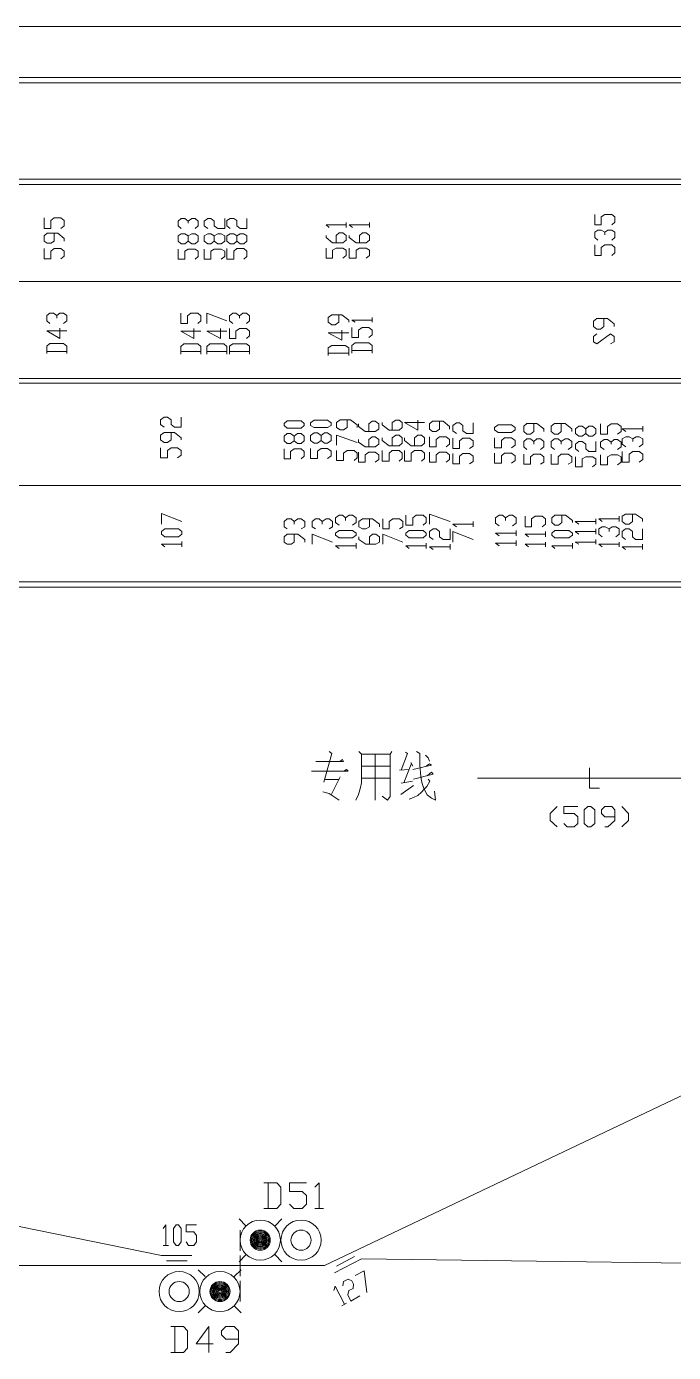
# Model space of a CAD drawing. Header units: millimetres. Extents: x 18 to 1853, y 466 to 763.
# Drawn here: x 518.7 to 582.1, y 633.1 to 763.2 of the extents above; entities that cross this region are included whole.
import ezdxf

# ---------------------------------------------------------------- set-up
doc = ezdxf.new("R2010")
doc.units = ezdxf.units.MM
doc.header["$MEASUREMENT"] = 0
doc.layers.add('1', color=7, linetype='Continuous')

msp = doc.modelspace()

# ---------------------------------------------------------------- linework, layer by layer
at = {"color": 255, "linetype": 'Continuous', "lineweight": 0}
msp.add_line((1852.6, 763.16), (18.35, 763.16), dxfattribs=at)
for points in [[(522.06, 743.36), (522.37, 743.62), (522.37, 744.14), (522.06, 744.4), (521.38, 744.4), (521.07, 744.14), (521.07, 743.36), (520.4, 743.36), (520.4, 744.4)], [(533.86, 743.36), (533.55, 743.62), (533.55, 744.08), (533.86, 744.34), (534.22, 744.34), (534.53, 744.08), (534.53, 743.88)], [(534.53, 744.08), (534.9, 744.34), (535.21, 744.34), (535.52, 744.08), (535.52, 743.62), (535.21, 743.36)], [(536.46, 743.36), (536.09, 743.62), (536.09, 744.08), (536.46, 744.34), (536.77, 744.34), (537.08, 744.08), (537.08, 743.62), (537.44, 743.36), (538.12, 743.36), (538.12, 744.34)], [(538.64, 743.36), (538.33, 743.62), (538.33, 744.14), (538.64, 744.34), (539, 744.34), (539.31, 744.14), (539.31, 743.62), (539.63, 743.36), (540.3, 743.36), (540.3, 744.34)], [(550.02, 743.46), (550.02, 743.93)], [(552.31, 743.46), (552.31, 743.93)], [(576.06, 743.72), (576.37, 743.98), (576.37, 744.5), (576.06, 744.71), (575.38, 744.71), (575.02, 744.5), (575.02, 743.72), (574.4, 743.72), (574.4, 744.71)], [(522.37, 742.11), (522.37, 742.37), (521.75, 742.89), (520.71, 742.89), (520.4, 742.63), (520.4, 742.11), (520.71, 741.9), (521.07, 741.9), (521.38, 742.11), (521.38, 742.89)], [(535.52, 742.11), (535.21, 741.85), (534.9, 741.85), (534.53, 742.11), (534.53, 742.63), (534.22, 742.84), (533.86, 742.84), (533.55, 742.63), (533.55, 742.11), (533.86, 741.85), (534.22, 741.85), (534.53, 742.11)], [(534.53, 742.63), (534.9, 742.84), (535.21, 742.84), (535.52, 742.63), (535.52, 742.11)], [(538.12, 742.11), (537.76, 741.85), (537.44, 741.85), (537.08, 742.11), (537.08, 742.63), (536.77, 742.84), (536.46, 742.84), (536.09, 742.63), (536.09, 742.11), (536.46, 741.85), (536.77, 741.85), (537.08, 742.11)], [(537.08, 742.63), (537.44, 742.84), (537.76, 742.84), (538.12, 742.63), (538.12, 742.11)], [(540.3, 742.11), (539.99, 741.85), (539.63, 741.85), (539.31, 742.11), (539.31, 742.63), (539, 742.84), (538.64, 742.84), (538.33, 742.63), (538.33, 742.11), (538.64, 741.85), (539, 741.85), (539.31, 742.11)], [(539.31, 742.63), (539.63, 742.84), (539.99, 742.84), (540.3, 742.63), (540.3, 742.11)], [(548.36, 743.46), (548.05, 743.72), (550.02, 743.72)], [(549.03, 741.95), (549.03, 742.68), (549.34, 742.94), (549.71, 742.94), (550.02, 742.68), (550.02, 742.21), (549.71, 741.95), (548.67, 741.95), (548.05, 742.47), (548.05, 742.68)], [(550.64, 743.46), (550.33, 743.72), (552.31, 743.72)], [(551.32, 741.95), (551.32, 742.68), (551.63, 742.94), (552, 742.94), (552.31, 742.68), (552.31, 742.21), (552, 741.95), (551.01, 741.95), (550.33, 742.47), (550.33, 742.68)], [(574.71, 742.21), (574.4, 742.47), (574.4, 742.99), (574.71, 743.2), (575.02, 743.2), (575.38, 742.99), (575.38, 742.73)], [(575.38, 742.99), (575.69, 743.2), (576.06, 743.2), (576.37, 742.99), (576.37, 742.47), (576.06, 742.21)], [(522.06, 740.39), (522.37, 740.65), (522.37, 741.12), (522.06, 741.38), (521.38, 741.38), (521.07, 741.12), (521.07, 740.39), (520.4, 740.39), (520.4, 741.38)], [(535.21, 740.34), (535.52, 740.6), (535.52, 741.12), (535.21, 741.33), (534.53, 741.33), (534.22, 741.12), (534.22, 740.34), (533.55, 740.34), (533.55, 741.33)], [(537.76, 740.34), (538.12, 740.6), (538.12, 741.12), (537.76, 741.33), (537.08, 741.33), (536.77, 741.12), (536.77, 740.34), (536.09, 740.34), (536.09, 741.33)], [(539.99, 740.34), (540.3, 740.6), (540.3, 741.12), (539.99, 741.38), (539.31, 741.38), (539, 741.12), (539, 740.34), (538.33, 740.34), (538.33, 741.38)], [(549.71, 740.45), (550.02, 740.71), (550.02, 741.23), (549.71, 741.43), (549.03, 741.43), (548.67, 741.23), (548.67, 740.45), (548.05, 740.45), (548.05, 741.43)], [(552, 740.45), (552.31, 740.71), (552.31, 741.23), (552, 741.43), (551.32, 741.43), (551.01, 741.23), (551.01, 740.45), (550.33, 740.45), (550.33, 741.43)], [(576.06, 740.71), (576.37, 740.97), (576.37, 741.49), (576.06, 741.75), (575.38, 741.75), (575.02, 741.49), (575.02, 740.71), (574.4, 740.71), (574.4, 741.75)], [(65.33, 738.16), (1837.58, 738.16), (65.33, 738.16)], [(520.97, 734.05), (520.66, 734.31), (520.66, 734.83), (520.97, 735.04), (521.33, 735.04), (521.64, 734.83), (521.64, 734.57)], [(521.64, 734.83), (521.96, 735.04), (522.32, 735.04), (522.63, 734.83), (522.63, 734.31), (522.32, 734.05)], [(535.47, 734.05), (535.78, 734.31), (535.78, 734.78), (535.47, 735.04), (534.79, 735.04), (534.48, 734.78), (534.48, 734.05), (533.81, 734.05), (533.81, 735.04)], [(536.35, 734.05), (536.35, 735.04), (538.33, 734.31)], [(538.9, 734.05), (538.59, 734.31), (538.59, 734.78), (538.9, 735.04), (539.21, 735.04), (539.57, 734.78), (539.57, 734.57)], [(539.57, 734.78), (539.89, 735.04), (540.25, 735.04), (540.56, 734.78), (540.56, 734.31), (540.25, 734.05)], [(550.28, 734.16), (550.28, 734.37), (549.6, 734.89), (548.62, 734.89), (548.25, 734.63), (548.25, 734.16), (548.62, 733.9), (548.93, 733.9), (549.29, 734.16), (549.29, 734.89)], [(521.96, 733.59), (521.96, 732.55), (520.66, 733.33), (522.63, 733.33)], [(535.1, 733.53), (535.1, 732.55), (533.81, 733.27), (535.78, 733.27)], [(537.7, 733.53), (537.7, 732.55), (536.35, 733.27), (538.33, 733.27)], [(540.25, 732.55), (540.56, 732.81), (540.56, 733.27), (540.25, 733.53), (539.57, 733.53), (539.21, 733.27), (539.21, 732.55), (538.59, 732.55), (538.59, 733.53)], [(550.9, 734.16), (550.59, 734.37), (552.57, 734.37)], [(552.26, 732.65), (552.57, 732.91), (552.57, 733.38), (552.26, 733.64), (551.58, 733.64), (551.22, 733.38), (551.22, 732.65), (550.59, 732.65), (550.59, 733.64)], [(552.57, 734.16), (552.57, 734.63)], [(576.32, 733.74), (576.32, 734), (575.64, 734.52), (574.6, 734.52), (574.29, 734.26), (574.29, 733.74), (574.6, 733.48), (574.97, 733.48), (575.28, 733.74), (575.28, 734.52)], [(549.6, 733.38), (549.6, 732.39), (548.25, 733.12), (550.28, 733.12)], [(552.57, 731.14), (552.57, 731.87), (552.26, 732.13), (550.9, 732.13), (550.59, 731.87), (550.59, 731.14)], [(575.95, 732.03), (576.32, 732.23), (576.32, 732.75), (575.95, 733.01), (574.6, 732.03), (574.29, 732.23), (574.29, 732.75), (574.6, 733.01)], [(522.63, 731.09), (522.63, 731.82), (522.32, 732.08), (520.97, 732.08), (520.66, 731.82), (520.66, 731.09)], [(520.66, 731.3), (522.63, 731.3)], [(535.78, 731.04), (535.78, 731.77), (535.47, 732.03), (534.12, 732.03), (533.81, 731.77), (533.81, 731.04)], [(533.81, 731.3), (535.78, 731.3)], [(538.33, 731.04), (538.33, 731.77), (538.02, 732.03), (536.66, 732.03), (536.35, 731.77), (536.35, 731.04)], [(536.35, 731.3), (538.33, 731.3)], [(540.56, 731.04), (540.56, 731.82), (540.25, 732.03), (538.9, 732.03), (538.59, 731.82), (538.59, 731.04)], [(538.59, 731.3), (540.56, 731.3)], [(550.28, 730.88), (550.28, 731.66), (549.92, 731.87), (548.62, 731.87), (548.25, 731.66), (548.25, 730.88)], [(548.25, 731.14), (550.28, 731.14)], [(550.59, 731.4), (552.57, 731.4)], [(532.19, 723.87), (531.83, 724.13), (531.83, 724.59), (532.19, 724.85), (532.51, 724.85), (532.87, 724.59), (532.87, 724.13), (533.18, 723.87), (533.86, 723.87), (533.86, 724.85)], [(545.91, 724.02), (545.6, 723.76), (544.25, 723.76), (543.94, 724.02), (543.94, 724.23), (544.25, 724.49), (545.6, 724.49), (545.91, 724.23), (545.91, 724.02)], [(548.57, 724.02), (548.2, 723.82), (546.9, 723.82), (546.54, 724.02), (546.54, 724.28), (546.9, 724.54), (548.2, 724.54), (548.57, 724.28), (548.57, 724.02)], [(551.11, 723.82), (551.11, 724.08), (550.44, 724.59), (549.45, 724.59), (549.09, 724.33), (549.09, 723.82), (549.45, 723.61), (549.76, 723.61), (550.12, 723.82), (550.12, 724.59)], [(552.26, 723.45), (552.26, 724.18), (552.57, 724.44), (552.88, 724.44), (553.24, 724.18), (553.24, 723.66), (552.88, 723.45), (551.89, 723.45), (551.22, 723.92), (551.22, 724.18)], [(554.54, 723.56), (554.54, 724.33), (554.91, 724.54), (555.22, 724.54), (555.53, 724.33), (555.53, 723.82), (555.22, 723.56), (554.23, 723.56), (553.55, 724.08), (553.55, 724.33)], [(557.04, 724.54), (557.04, 723.56), (555.74, 724.33), (557.71, 724.33)], [(560.16, 723.66), (560.16, 723.92), (559.53, 724.44), (558.49, 724.44), (558.18, 724.18), (558.18, 723.66), (558.49, 723.45), (558.86, 723.45), (559.17, 723.66), (559.17, 724.44)], [(533.86, 722.62), (533.86, 722.83), (533.18, 723.35), (532.19, 723.35), (531.83, 723.09), (531.83, 722.62), (532.19, 722.36), (532.51, 722.36), (532.87, 722.62), (532.87, 723.35)], [(545.91, 722.52), (545.6, 722.26), (545.24, 722.26), (544.93, 722.52), (544.93, 722.98), (544.56, 723.24), (544.25, 723.24), (543.94, 722.98), (543.94, 722.52), (544.25, 722.26), (544.56, 722.26), (544.93, 722.52)], [(544.93, 722.98), (545.24, 723.24), (545.6, 723.24), (545.91, 722.98), (545.91, 722.52)], [(548.57, 722.57), (548.2, 722.31), (547.89, 722.31), (547.58, 722.57), (547.58, 723.04), (547.21, 723.3), (546.9, 723.3), (546.54, 723.04), (546.54, 722.57), (546.9, 722.31), (547.21, 722.31), (547.58, 722.57)], [(547.58, 723.04), (547.89, 723.3), (548.2, 723.3), (548.57, 723.04), (548.57, 722.57)], [(549.09, 722.1), (549.09, 723.09), (551.11, 722.36)], [(554.54, 722.05), (554.54, 722.83), (554.91, 723.09), (555.22, 723.09), (555.53, 722.83), (555.53, 722.31), (555.22, 722.05), (554.23, 722.05), (553.55, 722.57), (553.55, 722.83)], [(556.72, 722.05), (556.72, 722.83), (557.04, 723.09), (557.4, 723.09), (557.71, 722.83), (557.71, 722.31), (557.4, 722.05), (556.41, 722.05), (555.74, 722.57), (555.74, 722.83)], [(560.83, 723.24), (560.47, 723.5), (560.47, 724.02), (560.83, 724.28), (561.14, 724.28), (561.45, 724.02), (561.45, 723.5), (561.82, 723.24), (562.49, 723.24), (562.49, 724.28)], [(566.6, 723.61), (566.24, 723.35), (564.94, 723.35), (564.57, 723.61), (564.57, 723.82), (564.94, 724.08), (566.24, 724.08), (566.6, 723.82), (566.6, 723.61)], [(569.41, 723.45), (569.41, 723.71), (568.73, 724.23), (567.74, 724.23), (567.43, 723.97), (567.43, 723.45), (567.74, 723.19), (568.11, 723.19), (568.42, 723.45), (568.42, 724.23)], [(572.16, 723.45), (572.16, 723.71), (571.49, 724.23), (570.45, 724.23), (570.13, 723.97), (570.13, 723.45), (570.45, 723.19), (570.81, 723.19), (571.12, 723.45), (571.12, 724.23)], [(574.5, 723.24), (574.19, 722.98), (573.82, 722.98), (573.51, 723.24), (573.51, 723.71), (573.15, 723.97), (572.84, 723.97), (572.52, 723.71), (572.52, 723.24), (572.84, 722.98), (573.15, 722.98), (573.51, 723.24)], [(573.51, 723.71), (573.82, 723.97), (574.19, 723.97), (574.5, 723.71), (574.5, 723.24)], [(576.63, 723.19), (576.99, 723.45), (576.99, 723.92), (576.63, 724.18), (576.01, 724.18), (575.64, 723.92), (575.64, 723.19), (574.97, 723.19), (574.97, 724.18)], [(577.46, 723.45), (577.1, 723.71), (579.12, 723.71)], [(579.12, 723.45), (579.12, 723.97)], [(533.49, 720.85), (533.86, 721.11), (533.86, 721.58), (533.49, 721.84), (532.87, 721.84), (532.51, 721.58), (532.51, 720.85), (531.83, 720.85), (531.83, 721.84)], [(545.6, 720.75), (545.91, 721.01), (545.91, 721.48), (545.6, 721.74), (544.93, 721.74), (544.56, 721.48), (544.56, 720.75), (543.94, 720.75), (543.94, 721.74)], [(548.2, 720.8), (548.57, 721.06), (548.57, 721.53), (548.2, 721.79), (547.58, 721.79), (547.21, 721.53), (547.21, 720.8), (546.54, 720.8), (546.54, 721.79)], [(552.26, 721.94), (552.26, 722.67), (552.57, 722.93), (552.88, 722.93), (553.24, 722.67), (553.24, 722.2), (552.88, 721.94), (551.89, 721.94), (551.22, 722.41), (551.22, 722.67)], [(559.84, 721.94), (560.16, 722.2), (560.16, 722.67), (559.84, 722.93), (559.17, 722.93), (558.86, 722.67), (558.86, 721.94), (558.18, 721.94), (558.18, 722.93)], [(562.13, 721.79), (562.49, 722), (562.49, 722.52), (562.13, 722.78), (561.45, 722.78), (561.14, 722.52), (561.14, 721.79), (560.47, 721.79), (560.47, 722.78)], [(566.24, 721.84), (566.6, 722.1), (566.6, 722.57), (566.24, 722.83), (565.56, 722.83), (565.25, 722.57), (565.25, 721.84), (564.57, 721.84), (564.57, 722.83)], [(567.74, 721.68), (567.43, 721.94), (567.43, 722.46), (567.74, 722.72), (568.11, 722.72), (568.42, 722.46), (568.42, 722.2)], [(568.42, 722.46), (568.73, 722.72), (569.09, 722.72), (569.41, 722.46), (569.41, 721.94), (569.09, 721.68)], [(570.45, 721.68), (570.13, 721.94), (570.13, 722.46), (570.45, 722.72), (570.81, 722.72), (571.12, 722.46), (571.12, 722.2)], [(571.12, 722.46), (571.49, 722.72), (571.8, 722.72), (572.16, 722.46), (572.16, 721.94), (571.8, 721.68)], [(572.84, 721.48), (572.52, 721.74), (572.52, 722.2), (572.84, 722.46), (573.15, 722.46), (573.51, 722.2), (573.51, 721.74), (573.82, 721.48), (574.5, 721.48), (574.5, 722.46)], [(575.33, 721.68), (574.97, 721.94), (574.97, 722.41), (575.33, 722.67), (575.64, 722.67), (576.01, 722.41), (576.01, 722.2)], [(576.01, 722.41), (576.32, 722.67), (576.63, 722.67), (576.99, 722.41), (576.99, 721.94), (576.63, 721.68)], [(577.46, 721.94), (577.1, 722.2), (577.1, 722.72), (577.46, 722.93), (577.77, 722.93), (578.14, 722.72), (578.14, 722.46)], [(578.14, 722.72), (578.45, 722.93), (578.76, 722.93), (579.12, 722.72), (579.12, 722.2), (578.76, 721.94)], [(550.8, 720.59), (551.11, 720.85), (551.11, 721.32), (550.8, 721.58), (550.12, 721.58), (549.76, 721.32), (549.76, 720.59), (549.09, 720.59), (549.09, 721.58)], [(552.88, 720.44), (553.24, 720.7), (553.24, 721.16), (552.88, 721.42), (552.26, 721.42), (551.89, 721.16), (551.89, 720.44), (551.22, 720.44), (551.22, 721.42)], [(555.22, 720.54), (555.53, 720.8), (555.53, 721.32), (555.22, 721.58), (554.54, 721.58), (554.23, 721.32), (554.23, 720.54), (553.55, 720.54), (553.55, 721.58)], [(557.4, 720.54), (557.71, 720.8), (557.71, 721.32), (557.4, 721.58), (556.72, 721.58), (556.41, 721.32), (556.41, 720.54), (555.74, 720.54), (555.74, 721.58)], [(559.84, 720.44), (560.16, 720.7), (560.16, 721.16), (559.84, 721.42), (559.17, 721.42), (558.86, 721.16), (558.86, 720.44), (558.18, 720.44), (558.18, 721.42)], [(562.13, 720.28), (562.49, 720.49), (562.49, 721.01), (562.13, 721.27), (561.45, 721.27), (561.14, 721.01), (561.14, 720.28), (560.47, 720.28), (560.47, 721.27)], [(566.24, 720.33), (566.6, 720.59), (566.6, 721.06), (566.24, 721.32), (565.56, 721.32), (565.25, 721.06), (565.25, 720.33), (564.57, 720.33), (564.57, 721.32)], [(569.09, 720.23), (569.41, 720.44), (569.41, 720.96), (569.09, 721.22), (568.42, 721.22), (568.11, 720.96), (568.11, 720.23), (567.43, 720.23), (567.43, 721.22)], [(571.8, 720.23), (572.16, 720.44), (572.16, 720.96), (571.8, 721.22), (571.12, 721.22), (570.81, 720.96), (570.81, 720.23), (570.13, 720.23), (570.13, 721.22)], [(574.19, 719.97), (574.5, 720.23), (574.5, 720.75), (574.19, 720.96), (573.51, 720.96), (573.15, 720.75), (573.15, 719.97), (572.52, 719.97), (572.52, 720.96)], [(576.63, 720.18), (576.99, 720.44), (576.99, 720.96), (576.63, 721.16), (576.01, 721.16), (575.64, 720.96), (575.64, 720.18), (574.97, 720.18), (574.97, 721.16)], [(578.76, 720.44), (579.12, 720.7), (579.12, 721.22), (578.76, 721.48), (578.14, 721.48), (577.77, 721.22), (577.77, 720.44), (577.1, 720.44), (577.1, 721.48)], [(65.33, 718.15), (1837.58, 718.15), (65.33, 718.15)], [(531.93, 714.36), (531.93, 715.4), (533.91, 714.62)], [(549.34, 714.25), (548.98, 714.51), (548.98, 714.98), (549.34, 715.24), (549.66, 715.24), (549.97, 714.98), (549.97, 714.72)], [(549.97, 714.98), (550.33, 715.24), (550.64, 715.24), (551.01, 714.98), (551.01, 714.51), (550.64, 714.25)], [(557.56, 714.25), (557.87, 714.51), (557.87, 714.98), (557.56, 715.24), (556.88, 715.24), (556.57, 714.98), (556.57, 714.25), (555.89, 714.25), (555.89, 715.24)], [(558.18, 714.36), (558.18, 715.34), (560.21, 714.62)], [(565.04, 714.2), (564.68, 714.46), (564.68, 714.98), (565.04, 715.24), (565.35, 715.24), (565.66, 714.98), (565.66, 714.72)], [(565.66, 714.98), (566.03, 715.24), (566.34, 715.24), (566.7, 714.98), (566.7, 714.46), (566.34, 714.2)], [(572.21, 714.51), (572.21, 714.72), (571.54, 715.24), (570.5, 715.24), (570.19, 714.98), (570.19, 714.51), (570.5, 714.25), (570.86, 714.25), (571.17, 714.51), (571.17, 715.24)], [(579.07, 714.62), (579.07, 714.88), (578.4, 715.34), (577.41, 715.34), (577.1, 715.14), (577.1, 714.62), (577.41, 714.36), (577.77, 714.36), (578.09, 714.62), (578.09, 715.34)], [(533.91, 713.37), (533.6, 713.11), (532.25, 713.11), (531.93, 713.37), (531.93, 713.63), (532.25, 713.89), (533.6, 713.89), (533.91, 713.63), (533.91, 713.37)], [(544.25, 713.89), (543.94, 714.1), (543.94, 714.62), (544.25, 714.88), (544.62, 714.88), (544.93, 714.62), (544.93, 714.36)], [(544.93, 714.62), (545.29, 714.88), (545.6, 714.88), (545.97, 714.62), (545.97, 714.1), (545.6, 713.89)], [(547.01, 713.89), (546.69, 714.1), (546.69, 714.62), (547.01, 714.88), (547.37, 714.88), (547.68, 714.62), (547.68, 714.36)], [(547.68, 714.62), (548.05, 714.88), (548.36, 714.88), (548.67, 714.62), (548.67, 714.1), (548.36, 713.89)], [(553.29, 714.1), (553.29, 714.36), (552.62, 714.88), (551.63, 714.88), (551.27, 714.62), (551.27, 714.1), (551.63, 713.89), (551.94, 713.89), (552.31, 714.1), (552.31, 714.88)], [(555.27, 713.89), (555.58, 714.1), (555.58, 714.62), (555.27, 714.88), (554.59, 714.88), (554.23, 714.62), (554.23, 713.89), (553.61, 713.89), (553.61, 714.88)], [(558.54, 712.85), (558.18, 713.11), (558.18, 713.63), (558.54, 713.89), (558.86, 713.89), (559.17, 713.63), (559.17, 713.11), (559.53, 712.85), (560.21, 712.85), (560.21, 713.89)], [(560.83, 714.1), (560.47, 714.36), (562.49, 714.36)], [(562.49, 714.1), (562.49, 714.62)], [(569.25, 714.1), (569.56, 714.36), (569.56, 714.88), (569.25, 715.14), (568.57, 715.14), (568.21, 714.88), (568.21, 714.1), (567.59, 714.1), (567.59, 715.14)], [(572.84, 714.36), (572.47, 714.62), (574.5, 714.62)], [(574.5, 714.36), (574.5, 714.88)], [(574.5, 713.37), (574.5, 713.89)], [(575.12, 714.62), (574.81, 714.88), (576.79, 714.88)], [(575.12, 713.11), (574.81, 713.37), (574.81, 713.89), (575.12, 714.1), (575.43, 714.1), (575.8, 713.89), (575.8, 713.63)], [(575.8, 713.89), (576.11, 714.1), (576.47, 714.1), (576.79, 713.89), (576.79, 713.37), (576.47, 713.11)], [(576.79, 714.62), (576.79, 715.14)], [(577.41, 712.85), (577.1, 713.11), (577.1, 713.63), (577.41, 713.89), (577.77, 713.89), (578.09, 713.63), (578.09, 713.11), (578.4, 712.85), (579.07, 712.85), (579.07, 713.89)], [(533.91, 712.12), (533.91, 712.64)], [(545.97, 712.59), (545.97, 712.85), (545.29, 713.37), (544.25, 713.37), (543.94, 713.11), (543.94, 712.59), (544.25, 712.38), (544.62, 712.38), (544.93, 712.59), (544.93, 713.37)], [(546.69, 712.38), (546.69, 713.37), (548.67, 712.59)], [(551.01, 713.26), (550.64, 713.01), (549.34, 713.01), (548.98, 713.26), (548.98, 713.47), (549.34, 713.73), (550.64, 713.73), (551.01, 713.47), (551.01, 713.26)], [(552.31, 712.38), (552.31, 713.11), (552.62, 713.37), (552.93, 713.37), (553.29, 713.11), (553.29, 712.59), (552.93, 712.38), (551.94, 712.38), (551.27, 712.85), (551.27, 713.11)], [(553.61, 712.38), (553.61, 713.37), (555.58, 712.59)], [(557.87, 713.26), (557.56, 713.01), (556.21, 713.01), (555.89, 713.26), (555.89, 713.47), (556.21, 713.73), (557.56, 713.73), (557.87, 713.47), (557.87, 713.26)], [(560.47, 712.59), (560.47, 713.63), (562.49, 712.85)], [(565.04, 713.21), (564.68, 713.47), (566.7, 713.47)], [(566.7, 713.21), (566.7, 713.73)], [(566.7, 712.23), (566.7, 712.75)], [(567.9, 713.11), (567.59, 713.37), (569.56, 713.37)], [(569.56, 713.11), (569.56, 713.63)], [(569.56, 712.12), (569.56, 712.59)], [(572.21, 713.26), (571.85, 713.01), (570.5, 713.01), (570.19, 713.26), (570.19, 713.47), (570.5, 713.73), (571.85, 713.73), (572.21, 713.47), (572.21, 713.26)], [(572.84, 713.37), (572.47, 713.63), (574.5, 713.63)], [(572.84, 712.38), (572.47, 712.59), (574.5, 712.59)], [(574.5, 712.38), (574.5, 712.85)], [(576.79, 712.12), (576.79, 712.59)], [(532.25, 712.12), (531.93, 712.38), (533.91, 712.38)], [(549.34, 711.97), (548.98, 712.23), (551.01, 712.23)], [(551.01, 711.97), (551.01, 712.49)], [(556.21, 711.97), (555.89, 712.23), (557.87, 712.23)], [(557.87, 711.97), (557.87, 712.49)], [(558.54, 711.86), (558.18, 712.12), (560.21, 712.12)], [(560.21, 711.86), (560.21, 712.38)], [(565.04, 712.23), (564.68, 712.49), (566.7, 712.49)], [(567.9, 712.12), (567.59, 712.38), (569.56, 712.38)], [(570.5, 711.97), (570.19, 712.23), (572.21, 712.23)], [(572.21, 711.97), (572.21, 712.49)], [(575.12, 712.12), (574.81, 712.38), (576.79, 712.38)], [(577.41, 711.86), (577.1, 712.12), (579.07, 712.12)], [(579.07, 711.86), (579.07, 712.38)], [(548.36, 692.06), (548.62, 691.85), (547.84, 689.05)], [(551.27, 692.06), (551.53, 691.8), (551.53, 689.51), (551.53, 688.99), (551.42, 688.53), (551.22, 687.85), (550.96, 687.28)], [(551.53, 691.8), (554.33, 691.8)], [(552.88, 687.28), (552.88, 691.8)], [(554.49, 692.06), (554.33, 691.8), (554.33, 687.64), (554.07, 687.28), (553.55, 687.69)], [(555.84, 692.01), (556.05, 691.85), (555.43, 690.24)], [(556.93, 692.06), (557.24, 691.85), (557.24, 690.71), (557.35, 689.62), (557.4, 689.2), (557.5, 688.84), (557.61, 688.53), (557.82, 688.11), (557.97, 687.8), (558.39, 687.49), (558.8, 687.28), (558.7, 688.16)], [(547.06, 691.07), (549.76, 691.07), (549.66, 691.28), (549.4, 691.07)], [(551.53, 690.61), (554.33, 690.61)], [(556.41, 690.81), (555.69, 688.99)], [(556.36, 690.97), (556.57, 690.61)], [(556.57, 690.29), (558.39, 690.71), (558.18, 690.86), (557.87, 690.61)], [(557.82, 691.7), (558.08, 691.44), (558.18, 691.12)], [(546.64, 690.14), (550.23, 690.14), (550.07, 690.29), (549.81, 690.14)], [(547.94, 689.31), (549.34, 689.31)], [(549.45, 689.57), (548.57, 687.8)], [(554.33, 689.46), (551.53, 689.46)], [(555.27, 690.24), (556.21, 690.29)], [(558.08, 689.36), (558.23, 689.15), (557.92, 688.63), (557.66, 688.37), (557.4, 688.06), (557.04, 687.75), (556.62, 687.54), (556.21, 687.38)], [(556.62, 689.36), (558.54, 689.83), (558.39, 690.03), (557.97, 689.67)], [(562.91, 689.46), (732.65, 689.46)], [(573.88, 690.45), (573.88, 688.47)], [(547.73, 688.11), (548.1, 688.01), (548.36, 687.95), (548.57, 687.8), (548.93, 687.54), (549.34, 687.28)], [(555.37, 687.85), (556.62, 688.73)], [(555.43, 688.94), (556.52, 689.15)], [(573.88, 688.47), (574.86, 688.47)], [(570.71, 686.66), (570.03, 685.98), (570.03, 685.3), (570.71, 684.68)], [(571.38, 684.99), (571.69, 684.68), (572.37, 684.68), (572.73, 684.99), (572.73, 685.67), (572.37, 685.98), (571.38, 685.98), (571.38, 686.66), (572.73, 686.66)], [(573.72, 684.68), (573.36, 684.99), (573.36, 686.34), (573.72, 686.66), (574.03, 686.66), (574.4, 686.34), (574.4, 684.99), (574.03, 684.68), (573.72, 684.68)], [(575.38, 684.68), (575.69, 684.68), (576.37, 685.3), (576.37, 686.34), (576.06, 686.66), (575.38, 686.66), (575.07, 686.34), (575.07, 685.98), (575.38, 685.67), (576.37, 685.67)], [(577.05, 686.66), (577.72, 685.98), (577.72, 685.3), (577.05, 684.68)], [(547.89, 641.65), (598.15, 665.55)], [(531.93, 642.63), (478.14, 653.6)], [(541.96, 647.26), (543.21, 647.26), (543.63, 647.68), (543.63, 649.34), (543.21, 649.76), (541.96, 649.76)], [(542.38, 649.76), (542.38, 647.26)], [(544.46, 647.68), (544.88, 647.26), (545.71, 647.26), (546.12, 647.68), (546.12, 648.51), (545.71, 648.92), (544.46, 648.92), (544.46, 649.76), (546.12, 649.76)], [(546.95, 649.34), (547.37, 649.76), (547.37, 647.26)], [(546.95, 647.26), (547.79, 647.26)], [(532.09, 645.29), (532.35, 645.65), (532.35, 643.62)], [(533.34, 643.62), (533.08, 643.99), (533.08, 645.29), (533.34, 645.65), (533.6, 645.65), (533.86, 645.29), (533.86, 643.99), (533.6, 643.62), (533.34, 643.62)], [(534.33, 643.99), (534.58, 643.62), (535.1, 643.62), (535.36, 643.99), (535.36, 644.61), (535.1, 644.97), (534.33, 644.97), (534.33, 645.65), (535.36, 645.65)], [(540.2, 645.55), (539.52, 646.22)], [(539.63, 645.13), (539.63, 643.1)], [(543.06, 645.55), (543.73, 646.22)], [(534.9, 642.63), (531.88, 642.63)], [(532.09, 643.62), (532.61, 643.62)], [(539.52, 642.01), (540.2, 642.69)], [(539.63, 643.1), (539.63, 643.1)], [(539.63, 642.63), (539.63, 640.61)], [(543.73, 642.01), (543.06, 642.69)], [(469.72, 641.65), (547.42, 641.65)], [(536.2, 640.56), (535.52, 641.23)], [(539.05, 640.56), (539.73, 641.23)], [(543.78, 641.65), (543.78, 641.65)], [(547.42, 641.65), (547.89, 641.65)], [(548.88, 640.92), (551.53, 642.32)], [(550.9, 640.66), (551.79, 641.13), (552.05, 639)], [(551.53, 642.32), (600.54, 641.65)], [(539.63, 640.61), (539.63, 640.61)], [(539.63, 640.14), (539.63, 638.11)], [(549.71, 639.67), (549.76, 640.09), (550.23, 640.3), (550.59, 640.14), (550.75, 639.83), (550.7, 639.41), (550.28, 639.2), (550.18, 638.79), (550.49, 638.17), (551.37, 638.68)], [(548.83, 639.2), (548.93, 639.62), (549.86, 637.85)], [(535.52, 637.02), (536.2, 637.7)], [(539.73, 637.02), (539.05, 637.7)], [(539.63, 638.11), (539.63, 638.11)], [(549.6, 637.7), (550.07, 637.96)], [(532.82, 633.12), (534.07, 633.12), (534.48, 633.54), (534.48, 635.25), (534.07, 635.67), (532.82, 635.67)], [(533.23, 635.67), (533.23, 633.12)], [(536.98, 633.96), (535.31, 633.96), (536.56, 635.67), (536.56, 633.12)], [(538.22, 633.12), (538.64, 633.12), (539.47, 633.96), (539.47, 635.25), (539.05, 635.67), (538.22, 635.67), (537.81, 635.25), (537.81, 634.84), (538.22, 634.42), (539.47, 634.42)]]:
    msp.add_lwpolyline(points, dxfattribs=at)
for centre, radius in [((541.6, 644.14), 1.97), ((545.6, 644.14), 1.97), ((545.6, 644.14), 0.987), ((533.65, 639.1), 1.97), ((537.65, 639.1), 1.97), ((533.65, 639.1), 0.987)]:
    msp.add_circle(centre, radius, dxfattribs=at)
at = {"color": 170, "linetype": 'Continuous', "lineweight": 0}
for centre, radius in [((541.6, 644.14), 0.987), ((541.6, 644.14), 0.884), ((541.6, 644.14), 0.78), ((541.6, 644.14), 0.676), ((541.6, 644.14), 0.624), ((541.6, 644.14), 0.52), ((541.6, 644.14), 0.416), ((541.6, 644.14), 0.312), ((541.6, 644.14), 0.208), ((541.6, 644.14), 0.104), ((537.65, 639.1), 0.987), ((537.65, 639.1), 0.884), ((537.65, 639.1), 0.78), ((537.65, 639.1), 0.676), ((537.65, 639.1), 0.624), ((537.65, 639.1), 0.52), ((537.65, 639.1), 0.416), ((537.65, 639.1), 0.312), ((537.65, 639.1), 0.208), ((537.65, 639.1), 0.104)]:
    msp.add_circle(centre, radius, dxfattribs=at)
at = {"layer": '1', "color": 10, "linetype": 'Continuous', "lineweight": 0}
for p, q in [((1847.61, 758.17), (43.34, 758.17)), ((1847.09, 757.65), (43.86, 757.65))]:
    msp.add_line(p, q, dxfattribs=at)
for points in [[(45.32, 708.17), (1837.58, 708.17), (1837.58, 748.19), (45.32, 748.19), (45.32, 708.17)], [(45.84, 708.69), (1837.11, 708.69), (1837.11, 747.67), (45.84, 747.67), (45.84, 708.69)], [(55.35, 728.18), (1837.58, 728.18), (1837.58, 728.65), (55.35, 728.65), (55.35, 728.18)], [(550.85, 642.53), (549.09, 641.6)], [(532.4, 642.12), (534.43, 642.12)]]:
    msp.add_lwpolyline(points, dxfattribs=at)

doc.saveas('drawing.dxf')
